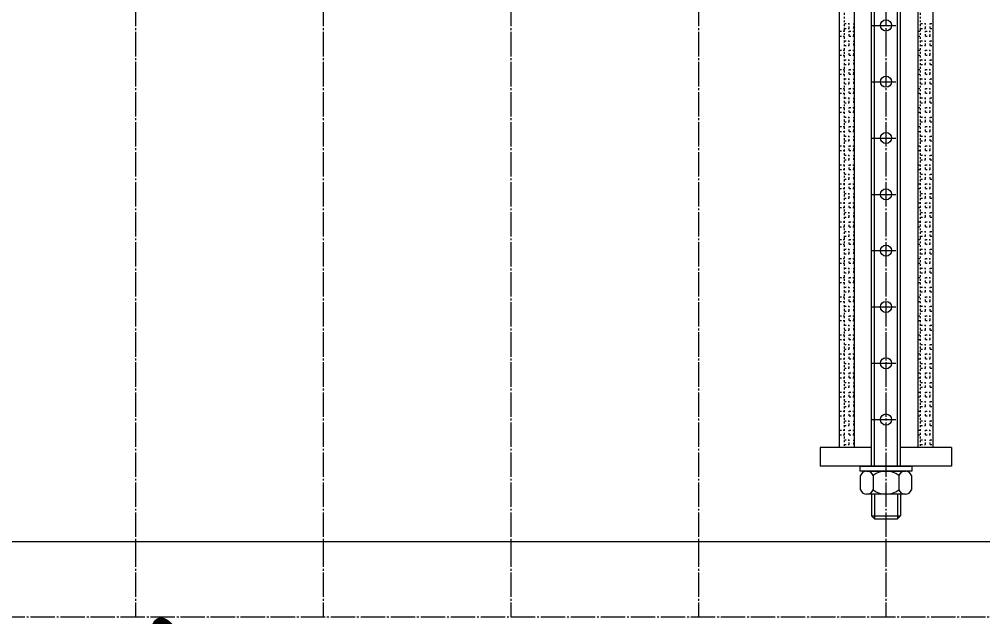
# Model space of a CAD drawing. Header units: millimetres. Extents: x 132745 to 150447, y -25377 to -12762.
# Drawn here: x 134904 to 135417, y -16225 to -15907 of the extents above; entities that cross this region are included whole.
import ezdxf

# ---------------------------------------------------------------- set-up
doc = ezdxf.new("R2010")
doc.units = ezdxf.units.MM
doc.linetypes.add('AD_LTYPE1 0 mm', pattern=[16, 13, -1, 1, -1])
doc.linetypes.add('AD_LTYPE3 0 mm', pattern=[2, 1, -1])
doc.layers.get('0').update_dxf_attribs({"lineweight": 35})
for name, color, linetype, lineweight in [('CAXA_0', 7, 'Continuous', 18), ('cdr_dim', 7, 'Continuous', 18), ('尺寸线层', 7, 'Continuous', 18)]:
    doc.layers.add(name, color=color, linetype=linetype, lineweight=lineweight)
for name, color, linetype, lineweight, true_color in [('cdr_dwg1', 4, 'Continuous', 18, 0x00ffff), ('cdr_dwg3', 1, 'AD_LTYPE1 0 mm', 18, 0xff0000), ('cdr_dwg5', 6, 'AD_LTYPE3 0 mm', 18, 0xff00ff)]:
    doc.layers.add(name, color=color, linetype=linetype, lineweight=lineweight, true_color=true_color)
doc.styles.add('HZ', font='simfang.ttf', dxfattribs={"width": 0.7})
doc.styles.get("Standard").update_dxf_attribs({"font": 'simfang.ttf', "width": 0.7})
doc.dimstyles.new('ISO-25', dxfattribs={"dimtxt": 28.892355, "dimasz": 2.5, "dimexe": 1.25, "dimexo": 0.625, "dimtad": 1, "dimzin": 0, "dimtxsty": 'Standard', "dimblk1": 'CLOSED', "dimblk2": 'CLOSED', "dimcen": 0, "dimdle": 5, "dimadec": 0, "dimazin": 0, "dimtfac": 1, "dimtdec": 3, "dimtmove": 0, "dimatfit": 3, "dimldrblk": 'CLOSED', "dimfxl": 1, "dimtzin": 0, "dimarcsym": 0})

# ---------------------------------------------------------------- blocks, each defined once
blk = doc.blocks.new('*X2')
at = {"layer": '尺寸线层', "linetype": 'Continuous', "lineweight": 18}
for points in [[(134583.96, -16185.47), (134584.27, -16187.97), (134583.65, -16187.97)], [(134583.96, -17747.27), (134584.27, -17744.77), (134583.65, -17744.77)]]:
    blk.add_hatch(color=0, dxfattribs=at).paths.add_polyline_path(points, flags=0)
at = {"layer": '尺寸线层', "color": 0, "linetype": 'Continuous', "lineweight": 18}
for p, q in [((134797.28, -16185.47), (134582.71, -16185.47)), ((134583.96, -16185.47), (134583.96, -17747.27)), ((135708.54, -17747.27), (134582.71, -17747.27))]:
    blk.add_line(p, q, dxfattribs=at)
at = {"layer": '尺寸线层', "color": 0, "linetype": 'Continuous', "lineweight": 18, "insert": (134566.05, -16966.37), "char_height": 28.892, "width": 43.3385, "attachment_point": 5, "rotation": 90, "line_spacing_factor": 1.194679}
blk.add_mtext('1500', dxfattribs=at)
blk = doc.blocks.new('_CLOSED')
at = {"color": 0, "linetype": 'ByBlock', "lineweight": -2}
for p, q in [((-1, 0.166667), (0, 0)), ((-1, 0.166667), (-1, -0.166667)), ((0, 0), (-1, -0.166667)), ((0, 0), (-1, 0))]:
    blk.add_line(p, q, dxfattribs=at)

msp = doc.modelspace()

# ---------------------------------------------------------------- linework, layer by layer
at = {"layer": 'CAXA_0', "color": 4, "linetype": 'Continuous', "true_color": 0x00ffff}
for p, q in [((135358.217, -16145.337), (135358.217, -14441.471)), ((135373.602, -16145.337), (135373.602, -14441.471)), ((135352.064, -16145.337), (135379.756, -16145.337)), ((135376.291, -16145.337), (135355.528, -16145.337)), ((135376.291, -16145.337), (135355.528, -16145.337)), ((135358.217, -16145.337), (135373.602, -16145.337)), ((135379.756, -16145.337), (135379.756, -16147.907)), ((135379.756, -16147.907), (135352.064, -16147.907)), ((135352.294, -16157.865), (135352.294, -16150.256)), ((135355.528, -16147.907), (135376.291, -16147.907)), ((135359.102, -16150.256), (135359.102, -16157.865)), ((135372.717, -16150.256), (135372.717, -16157.865)), ((135379.525, -16150.256), (135379.525, -16157.865)), ((135376.291, -16160.214), (135355.528, -16160.214)), ((135358.217, -16160.214), (135358.217, -16171.794)), ((135373.602, -16160.214), (135373.602, -16171.794)), ((135358.217, -16171.794), (135373.602, -16171.794)), ((135359.756, -16173.333), (135358.217, -16171.794)), ((135372.064, -16173.333), (135373.602, -16171.794)), ((135359.756, -16173.333), (135372.064, -16173.333))]:
    msp.add_line(p, q, dxfattribs=at)
at = {"layer": 'CAXA_0', "color": 7, "linetype": 'Continuous'}
for p, q in [((135359.756, -16145.337), (135359.756, -14441.471)), ((135372.064, -16145.337), (135372.064, -14441.471)), ((135359.756, -16160.214), (135359.756, -16173.333)), ((135372.064, -16160.214), (135372.064, -16173.333))]:
    msp.add_line(p, q, dxfattribs=at)
at = {"layer": 'CAXA_0', "color": 4, "linetype": 'Continuous', "true_color": 0x00ffff}
for centre, radius, start, end in [((135355.698, -16151.541), 3.638, 20.6783, 159.3217), ((135365.91, -16158.944), 11.037, 51.91812, 128.08188), ((135376.121, -16151.541), 3.638, 20.6783, 159.3217), ((135355.698, -16156.58), 3.638, 200.6783, 339.3217), ((135365.91, -16149.177), 11.037, 231.91812, 308.08188), ((135376.121, -16156.58), 3.638, 200.6783, 339.3217)]:
    msp.add_arc(centre, radius, start, end, dxfattribs=at)
at = {"layer": 'cdr_dwg1', "linetype": 'Continuous'}
for p, q in [((135340.91, -14481.471), (135340.91, -16135.337)), ((135348.91, -14481.471), (135348.91, -16135.337)), ((135382.91, -14481.471), (135382.91, -16135.337)), ((135390.91, -14481.471), (135390.91, -16135.337)), ((135358.217, -16135.337), (135330.91, -16135.337)), ((135330.91, -16135.337), (135330.91, -16145.337)), ((135400.91, -16135.337), (135373.602, -16135.337)), ((135400.91, -16135.337), (135400.91, -16145.337)), ((135400.91, -16145.337), (135330.91, -16145.337)), ((135352.064, -16147.907), (135352.064, -16145.337)), ((134797.91, -16185.471), (136833.91, -16185.471))]:
    msp.add_line(p, q, dxfattribs=at)
for centre in [(135365.91, -15910.471), (135365.91, -15940.471), (135365.91, -15970.471), (135365.91, -16000.471), (135365.91, -16000.471), (135365.91, -16030.471), (135365.91, -16060.471), (135365.91, -16090.471), (135365.91, -16120.471)]:
    msp.add_circle(centre, 3, dxfattribs=at)
at = {"layer": 'cdr_dwg3', "linetype": 'AD_LTYPE1 0 mm'}
for p, q in [((134965.91, -14377.961), (134965.91, -16225.471)), ((135065.91, -14377.961), (135065.91, -16225.471)), ((135165.91, -14377.961), (135165.91, -16225.471)), ((135265.91, -14377.961), (135265.91, -16225.471)), ((135365.91, -14377.961), (135365.91, -16225.471)), ((135358.217, -15910.471), (135372.064, -15910.471)), ((135358.217, -15940.471), (135372.064, -15940.471)), ((135358.217, -15970.471), (135372.064, -15970.471)), ((135358.217, -16000.471), (135372.064, -16000.471)), ((135358.217, -16000.471), (135372.064, -16000.471)), ((135358.217, -16030.471), (135372.064, -16030.471)), ((135358.217, -16060.471), (135372.064, -16060.471)), ((135358.217, -16090.471), (135372.064, -16090.471)), ((135358.217, -16120.471), (135372.064, -16120.471)), ((134797.91, -16225.471), (136833.91, -16225.471))]:
    msp.add_line(p, q, dxfattribs=at)
at = {"layer": 'cdr_dwg5', "linetype": 'AD_LTYPE3 0 mm'}
for p, q in [((135341.169, -15912.831), (135341.169, -15801.221)), ((135343.709, -15912.831), (135343.709, -15801.221)), ((135384.349, -15912.831), (135384.349, -15801.221)), ((135340.91, -15909.514), (135341.169, -15909.514)), ((135343.709, -15909.514), (135346.249, -15909.514)), ((135346.249, -15912.054), (135346.249, -15909.514)), ((135348.789, -15909.514), (135348.91, -15909.514)), ((135348.789, -15912.054), (135348.789, -15909.514)), ((135384.349, -15909.514), (135386.889, -15909.514)), ((135386.889, -15912.054), (135386.889, -15909.514)), ((135389.429, -15909.514), (135390.91, -15909.514)), ((135389.429, -15912.054), (135389.429, -15909.514)), ((135340.91, -15912.054), (135341.169, -15912.054)), ((135341.169, -16023.586), (135341.169, -15911.976)), ((135341.169, -15913.589), (135343.709, -15913.589)), ((135343.709, -16023.586), (135343.709, -15911.976)), ((135343.709, -15912.054), (135346.249, -15912.054)), ((135346.249, -15913.589), (135348.789, -15913.589)), ((135346.249, -15916.129), (135346.249, -15913.589)), ((135348.789, -15912.054), (135348.91, -15912.054)), ((135348.789, -15916.129), (135348.789, -15913.589)), ((135382.91, -15913.589), (135384.349, -15913.589)), ((135384.349, -16023.586), (135384.349, -15911.976)), ((135384.349, -15912.054), (135386.889, -15912.054)), ((135386.889, -15913.589), (135389.429, -15913.589)), ((135386.889, -15916.129), (135386.889, -15913.589)), ((135389.429, -15912.054), (135390.91, -15912.054)), ((135389.429, -15916.129), (135389.429, -15913.589)), ((135340.91, -15918.669), (135341.169, -15918.669)), ((135341.169, -15916.129), (135343.709, -15916.129)), ((135343.709, -15918.669), (135346.249, -15918.669)), ((135346.249, -15916.129), (135348.789, -15916.129)), ((135346.249, -15921.209), (135346.249, -15918.669)), ((135348.789, -15918.669), (135348.91, -15918.669)), ((135348.789, -15921.209), (135348.789, -15918.669)), ((135382.91, -15916.129), (135384.349, -15916.129)), ((135384.349, -15918.669), (135386.889, -15918.669)), ((135386.889, -15916.129), (135389.429, -15916.129)), ((135386.889, -15921.209), (135386.889, -15918.669)), ((135389.429, -15918.669), (135390.91, -15918.669)), ((135389.429, -15921.209), (135389.429, -15918.669)), ((135340.91, -15921.209), (135341.169, -15921.209)), ((135341.169, -15923.749), (135343.709, -15923.749)), ((135343.709, -15921.209), (135346.249, -15921.209)), ((135346.249, -15923.749), (135348.789, -15923.749)), ((135346.249, -15926.289), (135346.249, -15923.749)), ((135348.789, -15921.209), (135348.91, -15921.209)), ((135348.789, -15926.289), (135348.789, -15923.749)), ((135382.91, -15923.749), (135384.349, -15923.749)), ((135384.349, -15921.209), (135386.889, -15921.209)), ((135386.889, -15923.749), (135389.429, -15923.749)), ((135386.889, -15926.289), (135386.889, -15923.749)), ((135389.429, -15921.209), (135390.91, -15921.209)), ((135389.429, -15926.289), (135389.429, -15923.749)), ((135340.91, -15928.829), (135341.169, -15928.829)), ((135341.169, -15926.289), (135343.709, -15926.289)), ((135343.709, -15928.829), (135346.249, -15928.829)), ((135346.249, -15926.289), (135348.789, -15926.289)), ((135346.249, -15931.369), (135346.249, -15928.829)), ((135348.789, -15928.829), (135348.91, -15928.829)), ((135348.789, -15931.369), (135348.789, -15928.829)), ((135382.91, -15926.289), (135384.349, -15926.289)), ((135384.349, -15928.829), (135386.889, -15928.829)), ((135386.889, -15926.289), (135389.429, -15926.289)), ((135386.889, -15931.369), (135386.889, -15928.829)), ((135389.429, -15928.829), (135390.91, -15928.829)), ((135389.429, -15931.369), (135389.429, -15928.829)), ((135340.91, -15931.369), (135341.169, -15931.369)), ((135341.169, -15933.909), (135343.709, -15933.909)), ((135343.709, -15931.369), (135346.249, -15931.369)), ((135346.249, -15933.909), (135348.789, -15933.909)), ((135346.249, -15936.449), (135346.249, -15933.909)), ((135348.789, -15931.369), (135348.91, -15931.369)), ((135348.789, -15936.449), (135348.789, -15933.909)), ((135382.91, -15933.909), (135384.349, -15933.909)), ((135384.349, -15931.369), (135386.889, -15931.369)), ((135386.889, -15933.909), (135389.429, -15933.909)), ((135386.889, -15936.449), (135386.889, -15933.909)), ((135389.429, -15931.369), (135390.91, -15931.369)), ((135389.429, -15936.449), (135389.429, -15933.909)), ((135340.91, -15938.989), (135341.169, -15938.989)), ((135341.169, -15936.449), (135343.709, -15936.449)), ((135343.709, -15938.989), (135346.249, -15938.989)), ((135346.249, -15936.449), (135348.789, -15936.449)), ((135346.249, -15941.529), (135346.249, -15938.989)), ((135348.789, -15938.989), (135348.91, -15938.989)), ((135348.789, -15941.529), (135348.789, -15938.989)), ((135382.91, -15936.449), (135384.349, -15936.449)), ((135384.349, -15938.989), (135386.889, -15938.989)), ((135386.889, -15936.449), (135389.429, -15936.449)), ((135386.889, -15941.529), (135386.889, -15938.989)), ((135389.429, -15938.989), (135390.91, -15938.989)), ((135389.429, -15941.529), (135389.429, -15938.989)), ((135340.91, -15941.529), (135341.169, -15941.529)), ((135341.169, -15944.069), (135343.709, -15944.069)), ((135343.709, -15941.529), (135346.249, -15941.529)), ((135346.249, -15944.069), (135348.789, -15944.069)), ((135346.249, -15946.609), (135346.249, -15944.069)), ((135348.789, -15941.529), (135348.91, -15941.529)), ((135348.789, -15946.609), (135348.789, -15944.069)), ((135382.91, -15944.069), (135384.349, -15944.069)), ((135384.349, -15941.529), (135386.889, -15941.529)), ((135386.889, -15944.069), (135389.429, -15944.069)), ((135386.889, -15946.609), (135386.889, -15944.069)), ((135389.429, -15941.529), (135390.91, -15941.529)), ((135389.429, -15946.609), (135389.429, -15944.069)), ((135340.91, -15949.149), (135341.169, -15949.149)), ((135341.169, -15946.609), (135343.709, -15946.609)), ((135343.709, -15949.149), (135346.249, -15949.149)), ((135346.249, -15946.609), (135348.789, -15946.609)), ((135346.249, -15951.689), (135346.249, -15949.149)), ((135348.789, -15949.149), (135348.91, -15949.149)), ((135348.789, -15951.689), (135348.789, -15949.149)), ((135382.91, -15946.609), (135384.349, -15946.609)), ((135384.349, -15949.149), (135386.889, -15949.149)), ((135386.889, -15946.609), (135389.429, -15946.609)), ((135386.889, -15951.689), (135386.889, -15949.149)), ((135389.429, -15949.149), (135390.91, -15949.149)), ((135389.429, -15951.689), (135389.429, -15949.149)), ((135340.91, -15951.689), (135341.169, -15951.689)), ((135341.169, -15954.229), (135343.709, -15954.229)), ((135343.709, -15951.689), (135346.249, -15951.689)), ((135346.249, -15954.229), (135348.789, -15954.229)), ((135346.249, -15956.769), (135346.249, -15954.229)), ((135348.789, -15951.689), (135348.91, -15951.689)), ((135348.789, -15956.769), (135348.789, -15954.229)), ((135382.91, -15954.229), (135384.349, -15954.229)), ((135384.349, -15951.689), (135386.889, -15951.689)), ((135386.889, -15954.229), (135389.429, -15954.229)), ((135386.889, -15956.769), (135386.889, -15954.229)), ((135389.429, -15951.689), (135390.91, -15951.689)), ((135389.429, -15956.769), (135389.429, -15954.229)), ((135340.91, -15959.309), (135341.169, -15959.309)), ((135341.169, -15956.769), (135343.709, -15956.769)), ((135343.709, -15959.309), (135346.249, -15959.309)), ((135346.249, -15956.769), (135348.789, -15956.769)), ((135346.249, -15961.849), (135346.249, -15959.309)), ((135348.789, -15959.309), (135348.91, -15959.309)), ((135348.789, -15961.849), (135348.789, -15959.309)), ((135382.91, -15956.769), (135384.349, -15956.769)), ((135384.349, -15959.309), (135386.889, -15959.309)), ((135386.889, -15956.769), (135389.429, -15956.769)), ((135386.889, -15961.849), (135386.889, -15959.309)), ((135389.429, -15959.309), (135390.91, -15959.309)), ((135389.429, -15961.849), (135389.429, -15959.309)), ((135340.91, -15961.849), (135341.169, -15961.849)), ((135341.169, -15964.389), (135343.709, -15964.389)), ((135343.709, -15961.849), (135346.249, -15961.849)), ((135346.249, -15964.389), (135348.789, -15964.389)), ((135346.249, -15966.929), (135346.249, -15964.389)), ((135348.789, -15961.849), (135348.91, -15961.849)), ((135348.789, -15966.929), (135348.789, -15964.389)), ((135382.91, -15964.389), (135384.349, -15964.389)), ((135384.349, -15961.849), (135386.889, -15961.849)), ((135386.889, -15964.389), (135389.429, -15964.389)), ((135386.889, -15966.929), (135386.889, -15964.389)), ((135389.429, -15961.849), (135390.91, -15961.849)), ((135389.429, -15966.929), (135389.429, -15964.389)), ((135340.91, -15969.469), (135341.169, -15969.469)), ((135341.169, -15966.929), (135343.709, -15966.929)), ((135343.709, -15969.469), (135346.249, -15969.469)), ((135346.249, -15966.929), (135348.789, -15966.929)), ((135346.249, -15972.009), (135346.249, -15969.469)), ((135348.789, -15969.469), (135348.91, -15969.469)), ((135348.789, -15972.009), (135348.789, -15969.469)), ((135382.91, -15966.929), (135384.349, -15966.929)), ((135384.349, -15969.469), (135386.889, -15969.469)), ((135386.889, -15966.929), (135389.429, -15966.929)), ((135386.889, -15972.009), (135386.889, -15969.469)), ((135389.429, -15969.469), (135390.91, -15969.469)), ((135389.429, -15972.009), (135389.429, -15969.469)), ((135340.91, -15972.009), (135341.169, -15972.009)), ((135341.169, -15974.549), (135343.709, -15974.549)), ((135343.709, -15972.009), (135346.249, -15972.009)), ((135346.249, -15974.549), (135348.789, -15974.549)), ((135346.249, -15977.089), (135346.249, -15974.549)), ((135348.789, -15972.009), (135348.91, -15972.009)), ((135348.789, -15977.089), (135348.789, -15974.549)), ((135382.91, -15974.549), (135384.349, -15974.549)), ((135384.349, -15972.009), (135386.889, -15972.009)), ((135386.889, -15974.549), (135389.429, -15974.549)), ((135386.889, -15977.089), (135386.889, -15974.549)), ((135389.429, -15972.009), (135390.91, -15972.009)), ((135389.429, -15977.089), (135389.429, -15974.549)), ((135340.91, -15979.629), (135341.169, -15979.629)), ((135341.169, -15977.089), (135343.709, -15977.089)), ((135343.709, -15979.629), (135346.249, -15979.629)), ((135346.249, -15977.089), (135348.789, -15977.089)), ((135346.249, -15982.169), (135346.249, -15979.629)), ((135348.789, -15979.629), (135348.91, -15979.629)), ((135348.789, -15982.169), (135348.789, -15979.629)), ((135382.91, -15977.089), (135384.349, -15977.089)), ((135384.349, -15979.629), (135386.889, -15979.629)), ((135386.889, -15977.089), (135389.429, -15977.089)), ((135386.889, -15982.169), (135386.889, -15979.629)), ((135389.429, -15979.629), (135390.91, -15979.629)), ((135389.429, -15982.169), (135389.429, -15979.629)), ((135340.91, -15982.169), (135341.169, -15982.169)), ((135341.169, -15984.709), (135343.709, -15984.709)), ((135341.169, -15987.249), (135343.709, -15987.249)), ((135343.709, -15982.169), (135346.249, -15982.169)), ((135346.249, -15984.709), (135348.789, -15984.709)), ((135346.249, -15987.249), (135346.249, -15984.709)), ((135346.249, -15987.249), (135348.789, -15987.249)), ((135348.789, -15982.169), (135348.91, -15982.169)), ((135348.789, -15987.249), (135348.789, -15984.709)), ((135382.91, -15984.709), (135384.349, -15984.709)), ((135382.91, -15987.249), (135384.349, -15987.249)), ((135384.349, -15982.169), (135386.889, -15982.169)), ((135386.889, -15984.709), (135389.429, -15984.709)), ((135386.889, -15987.249), (135386.889, -15984.709)), ((135386.889, -15987.249), (135389.429, -15987.249)), ((135389.429, -15982.169), (135390.91, -15982.169)), ((135389.429, -15987.249), (135389.429, -15984.709)), ((135340.91, -15989.789), (135341.169, -15989.789)), ((135340.91, -15992.329), (135341.169, -15992.329)), ((135343.709, -15989.789), (135346.249, -15989.789)), ((135343.709, -15992.329), (135346.249, -15992.329)), ((135346.249, -15992.329), (135346.249, -15989.789)), ((135348.789, -15989.789), (135348.91, -15989.789)), ((135348.789, -15992.329), (135348.789, -15989.789)), ((135348.789, -15992.329), (135348.91, -15992.329)), ((135384.349, -15989.789), (135386.889, -15989.789)), ((135384.349, -15992.329), (135386.889, -15992.329)), ((135386.889, -15992.329), (135386.889, -15989.789)), ((135389.429, -15989.789), (135390.91, -15989.789)), ((135389.429, -15992.329), (135389.429, -15989.789)), ((135389.429, -15992.329), (135390.91, -15992.329)), ((135341.169, -15994.869), (135343.709, -15994.869)), ((135341.169, -15997.409), (135343.709, -15997.409)), ((135346.249, -15994.869), (135348.789, -15994.869)), ((135346.249, -15997.409), (135346.249, -15994.869)), ((135346.249, -15997.409), (135348.789, -15997.409)), ((135348.789, -15997.409), (135348.789, -15994.869)), ((135382.91, -15994.869), (135384.349, -15994.869)), ((135382.91, -15997.409), (135384.349, -15997.409)), ((135386.889, -15994.869), (135389.429, -15994.869)), ((135386.889, -15997.409), (135386.889, -15994.869)), ((135386.889, -15997.409), (135389.429, -15997.409)), ((135389.429, -15997.409), (135389.429, -15994.869)), ((135340.91, -15999.949), (135341.169, -15999.949)), ((135340.91, -16002.489), (135341.169, -16002.489)), ((135343.709, -15999.949), (135346.249, -15999.949)), ((135343.709, -16002.489), (135346.249, -16002.489)), ((135346.249, -16002.489), (135346.249, -15999.949)), ((135348.789, -15999.949), (135348.91, -15999.949)), ((135348.789, -16002.489), (135348.789, -15999.949)), ((135348.789, -16002.489), (135348.91, -16002.489)), ((135384.349, -15999.949), (135386.889, -15999.949)), ((135384.349, -16002.489), (135386.889, -16002.489)), ((135386.889, -16002.489), (135386.889, -15999.949)), ((135389.429, -15999.949), (135390.91, -15999.949)), ((135389.429, -16002.489), (135389.429, -15999.949)), ((135389.429, -16002.489), (135390.91, -16002.489)), ((135341.169, -16005.029), (135343.709, -16005.029)), ((135341.169, -16007.569), (135343.709, -16007.569)), ((135346.249, -16005.029), (135348.789, -16005.029)), ((135346.249, -16007.569), (135346.249, -16005.029)), ((135346.249, -16007.569), (135348.789, -16007.569)), ((135348.789, -16007.569), (135348.789, -16005.029)), ((135382.91, -16005.029), (135384.349, -16005.029)), ((135382.91, -16007.569), (135384.349, -16007.569)), ((135386.889, -16005.029), (135389.429, -16005.029)), ((135386.889, -16007.569), (135386.889, -16005.029)), ((135386.889, -16007.569), (135389.429, -16007.569)), ((135389.429, -16007.569), (135389.429, -16005.029)), ((135340.91, -16010.109), (135341.169, -16010.109)), ((135340.91, -16012.649), (135341.169, -16012.649)), ((135343.709, -16010.109), (135346.249, -16010.109)), ((135343.709, -16012.649), (135346.249, -16012.649)), ((135346.249, -16012.649), (135346.249, -16010.109)), ((135348.789, -16010.109), (135348.91, -16010.109)), ((135348.789, -16012.649), (135348.789, -16010.109)), ((135348.789, -16012.649), (135348.91, -16012.649)), ((135384.349, -16010.109), (135386.889, -16010.109)), ((135384.349, -16012.649), (135386.889, -16012.649)), ((135386.889, -16012.649), (135386.889, -16010.109)), ((135389.429, -16010.109), (135390.91, -16010.109)), ((135389.429, -16012.649), (135389.429, -16010.109)), ((135389.429, -16012.649), (135390.91, -16012.649)), ((135341.169, -16015.189), (135343.709, -16015.189)), ((135341.169, -16017.729), (135343.709, -16017.729)), ((135346.249, -16015.189), (135348.789, -16015.189)), ((135346.249, -16017.729), (135346.249, -16015.189)), ((135346.249, -16017.729), (135348.789, -16017.729)), ((135348.789, -16017.729), (135348.789, -16015.189)), ((135382.91, -16015.189), (135384.349, -16015.189)), ((135382.91, -16017.729), (135384.349, -16017.729)), ((135386.889, -16015.189), (135389.429, -16015.189)), ((135386.889, -16017.729), (135386.889, -16015.189)), ((135386.889, -16017.729), (135389.429, -16017.729)), ((135389.429, -16017.729), (135389.429, -16015.189)), ((135340.91, -16020.269), (135341.169, -16020.269)), ((135340.91, -16022.809), (135341.169, -16022.809)), ((135341.169, -16134.516), (135341.169, -16022.906)), ((135343.709, -16020.269), (135346.249, -16020.269)), ((135343.709, -16022.809), (135346.249, -16022.809)), ((135343.709, -16134.516), (135343.709, -16022.906)), ((135346.249, -16022.809), (135346.249, -16020.269)), ((135348.789, -16020.269), (135348.91, -16020.269)), ((135348.789, -16022.809), (135348.789, -16020.269)), ((135348.789, -16022.809), (135348.91, -16022.809)), ((135384.349, -16020.269), (135386.889, -16020.269)), ((135384.349, -16022.809), (135386.889, -16022.809)), ((135384.349, -16134.516), (135384.349, -16022.906)), ((135386.889, -16022.809), (135386.889, -16020.269)), ((135389.429, -16020.269), (135390.91, -16020.269)), ((135389.429, -16022.809), (135389.429, -16020.269)), ((135389.429, -16022.809), (135390.91, -16022.809)), ((135341.169, -16024.519), (135343.709, -16024.519)), ((135341.169, -16027.059), (135343.709, -16027.059)), ((135346.249, -16024.519), (135348.789, -16024.519)), ((135346.249, -16027.059), (135346.249, -16024.519)), ((135346.249, -16027.059), (135348.789, -16027.059)), ((135348.789, -16027.059), (135348.789, -16024.519)), ((135382.91, -16024.519), (135384.349, -16024.519)), ((135382.91, -16027.059), (135384.349, -16027.059)), ((135386.889, -16024.519), (135389.429, -16024.519)), ((135386.889, -16027.059), (135386.889, -16024.519)), ((135386.889, -16027.059), (135389.429, -16027.059)), ((135389.429, -16027.059), (135389.429, -16024.519)), ((135340.91, -16029.599), (135341.169, -16029.599)), ((135340.91, -16032.139), (135341.169, -16032.139)), ((135343.709, -16029.599), (135346.249, -16029.599)), ((135343.709, -16032.139), (135346.249, -16032.139)), ((135346.249, -16032.139), (135346.249, -16029.599)), ((135348.789, -16029.599), (135348.91, -16029.599)), ((135348.789, -16032.139), (135348.789, -16029.599)), ((135348.789, -16032.139), (135348.91, -16032.139)), ((135384.349, -16029.599), (135386.889, -16029.599)), ((135384.349, -16032.139), (135386.889, -16032.139)), ((135386.889, -16032.139), (135386.889, -16029.599)), ((135389.429, -16029.599), (135390.91, -16029.599)), ((135389.429, -16032.139), (135389.429, -16029.599)), ((135389.429, -16032.139), (135390.91, -16032.139)), ((135341.169, -16034.679), (135343.709, -16034.679)), ((135341.169, -16037.219), (135343.709, -16037.219)), ((135346.249, -16034.679), (135348.789, -16034.679)), ((135346.249, -16037.219), (135346.249, -16034.679)), ((135346.249, -16037.219), (135348.789, -16037.219)), ((135348.789, -16037.219), (135348.789, -16034.679)), ((135382.91, -16034.679), (135384.349, -16034.679)), ((135382.91, -16037.219), (135384.349, -16037.219)), ((135386.889, -16034.679), (135389.429, -16034.679)), ((135386.889, -16037.219), (135386.889, -16034.679)), ((135386.889, -16037.219), (135389.429, -16037.219)), ((135389.429, -16037.219), (135389.429, -16034.679)), ((135340.91, -16039.759), (135341.169, -16039.759)), ((135340.91, -16042.299), (135341.169, -16042.299)), ((135343.709, -16039.759), (135346.249, -16039.759)), ((135343.709, -16042.299), (135346.249, -16042.299)), ((135346.249, -16042.299), (135346.249, -16039.759)), ((135348.789, -16039.759), (135348.91, -16039.759)), ((135348.789, -16042.299), (135348.789, -16039.759)), ((135348.789, -16042.299), (135348.91, -16042.299)), ((135384.349, -16039.759), (135386.889, -16039.759)), ((135384.349, -16042.299), (135386.889, -16042.299)), ((135386.889, -16042.299), (135386.889, -16039.759)), ((135389.429, -16039.759), (135390.91, -16039.759)), ((135389.429, -16042.299), (135389.429, -16039.759)), ((135389.429, -16042.299), (135390.91, -16042.299)), ((135341.169, -16044.839), (135343.709, -16044.839)), ((135341.169, -16047.379), (135343.709, -16047.379)), ((135346.249, -16044.839), (135348.789, -16044.839)), ((135346.249, -16047.379), (135346.249, -16044.839)), ((135346.249, -16047.379), (135348.789, -16047.379)), ((135348.789, -16047.379), (135348.789, -16044.839)), ((135382.91, -16044.839), (135384.349, -16044.839)), ((135382.91, -16047.379), (135384.349, -16047.379)), ((135386.889, -16044.839), (135389.429, -16044.839)), ((135386.889, -16047.379), (135386.889, -16044.839)), ((135386.889, -16047.379), (135389.429, -16047.379)), ((135389.429, -16047.379), (135389.429, -16044.839)), ((135340.91, -16049.919), (135341.169, -16049.919)), ((135340.91, -16052.459), (135341.169, -16052.459)), ((135343.709, -16049.919), (135346.249, -16049.919)), ((135343.709, -16052.459), (135346.249, -16052.459)), ((135346.249, -16052.459), (135346.249, -16049.919)), ((135348.789, -16049.919), (135348.91, -16049.919)), ((135348.789, -16052.459), (135348.789, -16049.919)), ((135348.789, -16052.459), (135348.91, -16052.459)), ((135384.349, -16049.919), (135386.889, -16049.919)), ((135384.349, -16052.459), (135386.889, -16052.459)), ((135386.889, -16052.459), (135386.889, -16049.919)), ((135389.429, -16049.919), (135390.91, -16049.919)), ((135389.429, -16052.459), (135389.429, -16049.919)), ((135389.429, -16052.459), (135390.91, -16052.459)), ((135341.169, -16054.999), (135343.709, -16054.999)), ((135341.169, -16057.539), (135343.709, -16057.539)), ((135346.249, -16054.999), (135348.789, -16054.999)), ((135346.249, -16057.539), (135346.249, -16054.999)), ((135346.249, -16057.539), (135348.789, -16057.539)), ((135348.789, -16057.539), (135348.789, -16054.999)), ((135382.91, -16054.999), (135384.349, -16054.999)), ((135382.91, -16057.539), (135384.349, -16057.539)), ((135386.889, -16054.999), (135389.429, -16054.999)), ((135386.889, -16057.539), (135386.889, -16054.999)), ((135386.889, -16057.539), (135389.429, -16057.539)), ((135389.429, -16057.539), (135389.429, -16054.999)), ((135340.91, -16060.079), (135341.169, -16060.079)), ((135340.91, -16062.619), (135341.169, -16062.619)), ((135343.709, -16060.079), (135346.249, -16060.079)), ((135343.709, -16062.619), (135346.249, -16062.619)), ((135346.249, -16062.619), (135346.249, -16060.079)), ((135348.789, -16060.079), (135348.91, -16060.079)), ((135348.789, -16062.619), (135348.789, -16060.079)), ((135348.789, -16062.619), (135348.91, -16062.619)), ((135384.349, -16060.079), (135386.889, -16060.079)), ((135384.349, -16062.619), (135386.889, -16062.619)), ((135386.889, -16062.619), (135386.889, -16060.079)), ((135389.429, -16060.079), (135390.91, -16060.079)), ((135389.429, -16062.619), (135389.429, -16060.079)), ((135389.429, -16062.619), (135390.91, -16062.619)), ((135341.169, -16065.159), (135343.709, -16065.159)), ((135341.169, -16067.699), (135343.709, -16067.699)), ((135346.249, -16065.159), (135348.789, -16065.159)), ((135346.249, -16067.699), (135346.249, -16065.159)), ((135346.249, -16067.699), (135348.789, -16067.699)), ((135348.789, -16067.699), (135348.789, -16065.159)), ((135382.91, -16065.159), (135384.349, -16065.159)), ((135382.91, -16067.699), (135384.349, -16067.699)), ((135386.889, -16065.159), (135389.429, -16065.159)), ((135386.889, -16067.699), (135386.889, -16065.159)), ((135386.889, -16067.699), (135389.429, -16067.699)), ((135389.429, -16067.699), (135389.429, -16065.159)), ((135340.91, -16070.239), (135341.169, -16070.239)), ((135340.91, -16072.779), (135341.169, -16072.779)), ((135343.709, -16070.239), (135346.249, -16070.239)), ((135343.709, -16072.779), (135346.249, -16072.779)), ((135346.249, -16072.779), (135346.249, -16070.239)), ((135348.789, -16070.239), (135348.91, -16070.239)), ((135348.789, -16072.779), (135348.789, -16070.239)), ((135348.789, -16072.779), (135348.91, -16072.779)), ((135384.349, -16070.239), (135386.889, -16070.239)), ((135384.349, -16072.779), (135386.889, -16072.779)), ((135386.889, -16072.779), (135386.889, -16070.239)), ((135389.429, -16070.239), (135390.91, -16070.239)), ((135389.429, -16072.779), (135389.429, -16070.239)), ((135389.429, -16072.779), (135390.91, -16072.779)), ((135341.169, -16075.319), (135343.709, -16075.319)), ((135341.169, -16077.859), (135343.709, -16077.859)), ((135346.249, -16075.319), (135348.789, -16075.319)), ((135346.249, -16077.859), (135346.249, -16075.319)), ((135346.249, -16077.859), (135348.789, -16077.859)), ((135348.789, -16077.859), (135348.789, -16075.319)), ((135382.91, -16075.319), (135384.349, -16075.319)), ((135382.91, -16077.859), (135384.349, -16077.859)), ((135386.889, -16075.319), (135389.429, -16075.319)), ((135386.889, -16077.859), (135386.889, -16075.319)), ((135386.889, -16077.859), (135389.429, -16077.859)), ((135389.429, -16077.859), (135389.429, -16075.319)), ((135340.91, -16080.399), (135341.169, -16080.399)), ((135340.91, -16082.939), (135341.169, -16082.939)), ((135343.709, -16080.399), (135346.249, -16080.399)), ((135343.709, -16082.939), (135346.249, -16082.939)), ((135346.249, -16082.939), (135346.249, -16080.399)), ((135348.789, -16080.399), (135348.91, -16080.399)), ((135348.789, -16082.939), (135348.789, -16080.399)), ((135348.789, -16082.939), (135348.91, -16082.939)), ((135384.349, -16080.399), (135386.889, -16080.399)), ((135384.349, -16082.939), (135386.889, -16082.939)), ((135386.889, -16082.939), (135386.889, -16080.399)), ((135389.429, -16080.399), (135390.91, -16080.399)), ((135389.429, -16082.939), (135389.429, -16080.399)), ((135389.429, -16082.939), (135390.91, -16082.939)), ((135341.169, -16085.479), (135343.709, -16085.479)), ((135341.169, -16088.019), (135343.709, -16088.019)), ((135346.249, -16085.479), (135348.789, -16085.479)), ((135346.249, -16088.019), (135346.249, -16085.479)), ((135346.249, -16088.019), (135348.789, -16088.019)), ((135348.789, -16088.019), (135348.789, -16085.479)), ((135382.91, -16085.479), (135384.349, -16085.479)), ((135382.91, -16088.019), (135384.349, -16088.019)), ((135386.889, -16085.479), (135389.429, -16085.479)), ((135386.889, -16088.019), (135386.889, -16085.479)), ((135386.889, -16088.019), (135389.429, -16088.019)), ((135389.429, -16088.019), (135389.429, -16085.479)), ((135340.91, -16090.559), (135341.169, -16090.559)), ((135340.91, -16093.099), (135341.169, -16093.099)), ((135343.709, -16090.559), (135346.249, -16090.559)), ((135343.709, -16093.099), (135346.249, -16093.099)), ((135346.249, -16093.099), (135346.249, -16090.559)), ((135348.789, -16090.559), (135348.91, -16090.559)), ((135348.789, -16093.099), (135348.789, -16090.559)), ((135348.789, -16093.099), (135348.91, -16093.099)), ((135384.349, -16090.559), (135386.889, -16090.559)), ((135384.349, -16093.099), (135386.889, -16093.099)), ((135386.889, -16093.099), (135386.889, -16090.559)), ((135389.429, -16090.559), (135390.91, -16090.559)), ((135389.429, -16093.099), (135389.429, -16090.559)), ((135389.429, -16093.099), (135390.91, -16093.099)), ((135341.169, -16095.639), (135343.709, -16095.639)), ((135341.169, -16098.179), (135343.709, -16098.179)), ((135346.249, -16095.639), (135348.789, -16095.639)), ((135346.249, -16098.179), (135346.249, -16095.639)), ((135346.249, -16098.179), (135348.789, -16098.179)), ((135348.789, -16098.179), (135348.789, -16095.639)), ((135382.91, -16095.639), (135384.349, -16095.639)), ((135382.91, -16098.179), (135384.349, -16098.179)), ((135386.889, -16095.639), (135389.429, -16095.639)), ((135386.889, -16098.179), (135386.889, -16095.639)), ((135386.889, -16098.179), (135389.429, -16098.179)), ((135389.429, -16098.179), (135389.429, -16095.639)), ((135340.91, -16100.719), (135341.169, -16100.719)), ((135340.91, -16103.259), (135341.169, -16103.259)), ((135343.709, -16100.719), (135346.249, -16100.719)), ((135343.709, -16103.259), (135346.249, -16103.259)), ((135346.249, -16103.259), (135346.249, -16100.719)), ((135348.789, -16100.719), (135348.91, -16100.719)), ((135348.789, -16103.259), (135348.789, -16100.719)), ((135348.789, -16103.259), (135348.91, -16103.259)), ((135384.349, -16100.719), (135386.889, -16100.719)), ((135384.349, -16103.259), (135386.889, -16103.259)), ((135386.889, -16103.259), (135386.889, -16100.719)), ((135389.429, -16100.719), (135390.91, -16100.719)), ((135389.429, -16103.259), (135389.429, -16100.719)), ((135389.429, -16103.259), (135390.91, -16103.259)), ((135341.169, -16105.799), (135343.709, -16105.799)), ((135341.169, -16108.339), (135343.709, -16108.339)), ((135346.249, -16105.799), (135348.789, -16105.799)), ((135346.249, -16108.339), (135346.249, -16105.799)), ((135346.249, -16108.339), (135348.789, -16108.339)), ((135348.789, -16108.339), (135348.789, -16105.799)), ((135382.91, -16105.799), (135384.349, -16105.799)), ((135382.91, -16108.339), (135384.349, -16108.339)), ((135386.889, -16105.799), (135389.429, -16105.799)), ((135386.889, -16108.339), (135386.889, -16105.799)), ((135386.889, -16108.339), (135389.429, -16108.339)), ((135389.429, -16108.339), (135389.429, -16105.799)), ((135340.91, -16110.879), (135341.169, -16110.879)), ((135340.91, -16113.419), (135341.169, -16113.419)), ((135343.709, -16110.879), (135346.249, -16110.879)), ((135343.709, -16113.419), (135346.249, -16113.419)), ((135346.249, -16113.419), (135346.249, -16110.879)), ((135348.789, -16110.879), (135348.91, -16110.879)), ((135348.789, -16113.419), (135348.789, -16110.879)), ((135348.789, -16113.419), (135348.91, -16113.419)), ((135384.349, -16110.879), (135386.889, -16110.879)), ((135384.349, -16113.419), (135386.889, -16113.419)), ((135386.889, -16113.419), (135386.889, -16110.879)), ((135389.429, -16110.879), (135390.91, -16110.879)), ((135389.429, -16113.419), (135389.429, -16110.879)), ((135389.429, -16113.419), (135390.91, -16113.419)), ((135341.169, -16115.959), (135343.709, -16115.959)), ((135341.169, -16118.499), (135343.709, -16118.499)), ((135346.249, -16115.959), (135348.789, -16115.959)), ((135346.249, -16118.499), (135346.249, -16115.959)), ((135346.249, -16118.499), (135348.789, -16118.499)), ((135348.789, -16118.499), (135348.789, -16115.959)), ((135382.91, -16115.959), (135384.349, -16115.959)), ((135382.91, -16118.499), (135384.349, -16118.499)), ((135386.889, -16115.959), (135389.429, -16115.959)), ((135386.889, -16118.499), (135386.889, -16115.959)), ((135386.889, -16118.499), (135389.429, -16118.499)), ((135389.429, -16118.499), (135389.429, -16115.959)), ((135340.91, -16121.039), (135341.169, -16121.039)), ((135340.91, -16123.579), (135341.169, -16123.579)), ((135343.709, -16121.039), (135346.249, -16121.039)), ((135343.709, -16123.579), (135346.249, -16123.579)), ((135346.249, -16123.579), (135346.249, -16121.039)), ((135348.789, -16121.039), (135348.91, -16121.039)), ((135348.789, -16123.579), (135348.789, -16121.039)), ((135348.789, -16123.579), (135348.91, -16123.579)), ((135384.349, -16121.039), (135386.889, -16121.039)), ((135384.349, -16123.579), (135386.889, -16123.579)), ((135386.889, -16123.579), (135386.889, -16121.039)), ((135389.429, -16121.039), (135390.91, -16121.039)), ((135389.429, -16123.579), (135389.429, -16121.039)), ((135389.429, -16123.579), (135390.91, -16123.579)), ((135341.169, -16126.119), (135343.709, -16126.119)), ((135341.169, -16128.659), (135343.709, -16128.659)), ((135346.249, -16126.119), (135348.789, -16126.119)), ((135346.249, -16128.659), (135346.249, -16126.119)), ((135346.249, -16128.659), (135348.789, -16128.659)), ((135348.789, -16128.659), (135348.789, -16126.119)), ((135382.91, -16126.119), (135384.349, -16126.119)), ((135382.91, -16128.659), (135384.349, -16128.659)), ((135386.889, -16126.119), (135389.429, -16126.119)), ((135386.889, -16128.659), (135386.889, -16126.119)), ((135386.889, -16128.659), (135389.429, -16128.659)), ((135389.429, -16128.659), (135389.429, -16126.119)), ((135340.91, -16131.199), (135341.169, -16131.199)), ((135340.91, -16133.739), (135341.169, -16133.739)), ((135343.709, -16131.199), (135346.249, -16131.199)), ((135343.709, -16133.739), (135346.249, -16133.739)), ((135346.249, -16133.739), (135346.249, -16131.199)), ((135348.789, -16131.199), (135348.91, -16131.199)), ((135348.789, -16133.739), (135348.789, -16131.199)), ((135348.789, -16133.739), (135348.91, -16133.739)), ((135384.349, -16131.199), (135386.889, -16131.199)), ((135384.349, -16133.739), (135386.889, -16133.739)), ((135386.889, -16133.739), (135386.889, -16131.199)), ((135389.429, -16131.199), (135390.91, -16131.199)), ((135389.429, -16133.739), (135389.429, -16131.199)), ((135389.429, -16133.739), (135390.91, -16133.739))]:
    msp.add_line(p, q, dxfattribs=at)

# ---------------------------------------------------------------- texts
at = {"layer": 'cdr_dim', "linetype": 'Continuous', "insert": (134957.443, -16258.049), "char_height": 43.3385, "width": 144.71494, "attachment_point": 5, "rotation": 22.76825, "line_spacing_factor": 1.194679, "style": 'HZ'}
msp.add_mtext('R300', dxfattribs=at)

# ---------------------------------------------------------------- dimensions: what is measured, and where the dimension line sits
at = {"layer": '尺寸线层'}
dim = msp.add_linear_dim(base=(134583.962, -17747.266), p1=(134797.91, -16185.471), p2=(135709.168, -17747.266), angle=90, text='1500', dimstyle='ISO-25', override={"dimtolj": 1}, dxfattribs=at)
dim.commit()
dim.dimension.update_dxf_attribs({"geometry": '*X2', "text_midpoint": (134562.787, -16966.369)})

doc.saveas('drawing.dxf')
